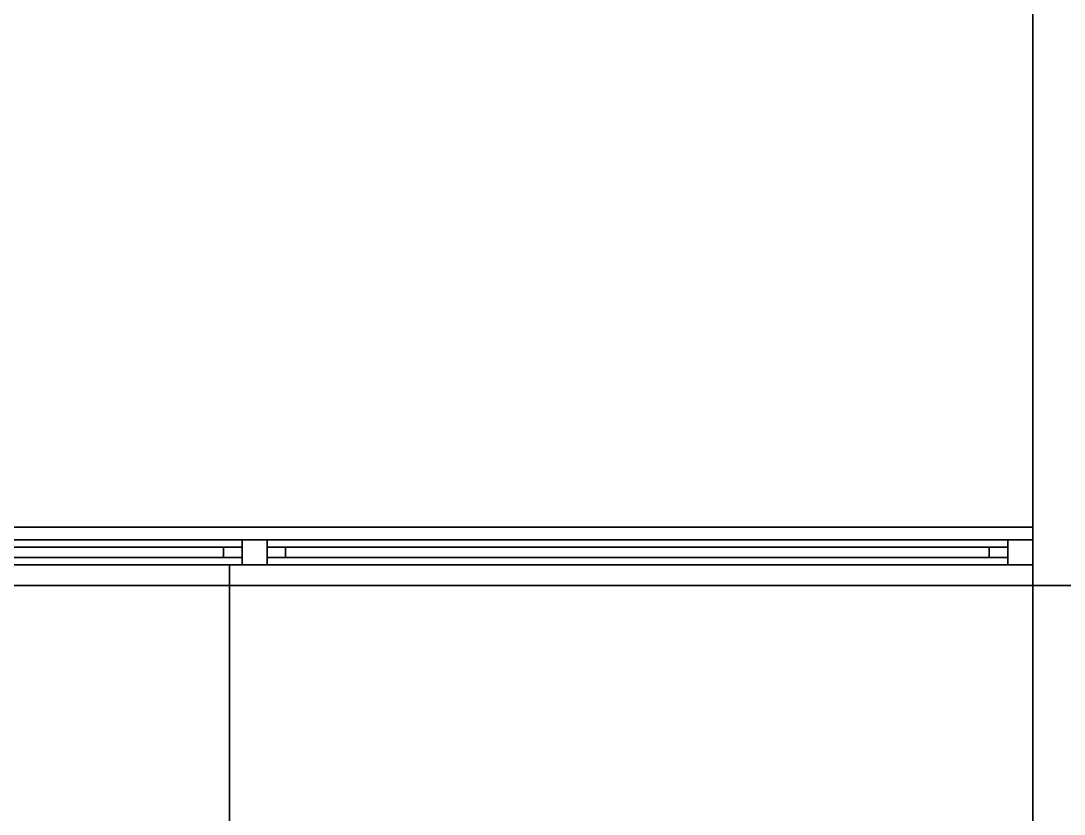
# Model space of a CAD drawing. Header units: millimetres. Extents: x -11 to 11, y -5.8 to 5.8.
# Drawn here: x -5.725 to -3.225, y -3.86 to -1.958 of the extents above; entities that cross this region are included whole.
import ezdxf

# ---------------------------------------------------------------- set-up
doc = ezdxf.new("R2010")
doc.units = ezdxf.units.MM
for name, color, linetype in [('copertura', 8, 'Continuous'), ('cordolo', 251, 'Continuous'), ('cromato', 251, 'Continuous'), ('frangivento', 7, 'Continuous'), ('parete', 254, 'Continuous'), ('parete_bianca', 7, 'Continuous'), ('pavimento', 7, 'Continuous'), ('pavimento_balcone', 254, 'Continuous'), ('pavimento_pt', 7, 'Continuous'), ('rolf', 254, 'Continuous'), ('solaio', 7, 'Continuous'), ('vetro', 249, 'Continuous')]:
    doc.layers.add(name, color=color, linetype=linetype)

msp = doc.modelspace()

# ---------------------------------------------------------------- linework, layer by layer
at = {"layer": 'copertura'}
msp.add_3dface([(-11, -0.0125, 6.3), (-11, -4.2625, 6.3), (0, -4.2625, 6.3), (0, -0.0125, 6.3)], dxfattribs=at)
at = {"layer": 'cordolo'}
for points in [[(-10.7, -3.3125), (-10.7, -3.2625), (-3.3, -3.2625), (-3.3, -3.3125)], [(-3.3, -3.3125, 0.05), (-3.3, -3.2625, 0.05), (-10.7, -3.2625, 0.05), (-10.7, -3.3125, 0.05)], [(-3.3, -3.2625), (-10.7, -3.2625), (-10.7, -3.2625, 0.05), (-3.3, -3.2625, 0.05)], [(-3.3, -3.3125), (-3.3, -3.2625), (-3.3, -3.2625, 0.05), (-3.3, -3.3125, 0.05)], [(-10.7, -3.3125, 0.05), (-3.3, -3.3125, 0.05), (-3.3, -3.3125), (-10.7, -3.3125)]]:
    msp.add_3dface(points, dxfattribs=at)
at = {"layer": 'cromato'}
for points in [[(-5.195, -3.2625), (-5.195, -3.2025), (-5.135, -3.2025), (-5.135, -3.2625)], [(-5.135, -3.2625, 2.7), (-5.135, -3.2025, 2.7), (-5.195, -3.2025, 2.7), (-5.195, -3.2625, 2.7)], [(-5.135, -3.2025), (-5.195, -3.2025), (-5.195, -3.2025, 2.7), (-5.135, -3.2025, 2.7)], [(-5.195, -3.2025), (-5.195, -3.2625), (-5.195, -3.2625, 2.7), (-5.195, -3.2025, 2.7)], [(-5.195, -3.2625, 3), (-5.195, -3.2025, 3), (-5.135, -3.2025, 3), (-5.135, -3.2625, 3)], [(-5.135, -3.2625, 5.7), (-5.135, -3.2025, 5.7), (-5.195, -3.2025, 5.7), (-5.195, -3.2625, 5.7)], [(-5.135, -3.2025, 3), (-5.195, -3.2025, 3), (-5.195, -3.2025, 5.7), (-5.135, -3.2025, 5.7)], [(-5.195, -3.2025, 3), (-5.195, -3.2625, 3), (-5.195, -3.2625, 5.7), (-5.195, -3.2025, 5.7)], [(-5.135, -3.2625), (-5.135, -3.2025), (-5.135, -3.2025, 2.7), (-5.135, -3.2625, 2.7)], [(-5.135, -3.2625, 3), (-5.135, -3.2025, 3), (-5.135, -3.2025, 5.7), (-5.135, -3.2625, 5.7)], [(-3.36, -3.2625), (-3.36, -3.2025), (-3.3, -3.2025), (-3.3, -3.2625)], [(-3.3, -3.2625, 2.7), (-3.3, -3.2025, 2.7), (-3.36, -3.2025, 2.7), (-3.36, -3.2625, 2.7)], [(-3.3, -3.2025), (-3.36, -3.2025), (-3.36, -3.2025, 2.7), (-3.3, -3.2025, 2.7)], [(-3.36, -3.2025), (-3.36, -3.2625), (-3.36, -3.2625, 2.7), (-3.36, -3.2025, 2.7)], [(-3.36, -3.2625, 3), (-3.36, -3.2025, 3), (-3.3, -3.2025, 3), (-3.3, -3.2625, 3)], [(-3.3, -3.2625, 5.7), (-3.3, -3.2025, 5.7), (-3.36, -3.2025, 5.7), (-3.36, -3.2625, 5.7)], [(-3.3, -3.2025, 3), (-3.36, -3.2025, 3), (-3.36, -3.2025, 5.7), (-3.3, -3.2025, 5.7)], [(-3.36, -3.2025, 3), (-3.36, -3.2625, 3), (-3.36, -3.2625, 5.7), (-3.36, -3.2025, 5.7)], [(-3.3, -3.2625), (-3.3, -3.2025), (-3.3, -3.2025, 2.7), (-3.3, -3.2625, 2.7)], [(-3.3, -3.2625, 3), (-3.3, -3.2025, 3), (-3.3, -3.2025, 5.7), (-3.3, -3.2625, 5.7)], [(-5.195, -3.2625, 2.7), (-5.135, -3.2625, 2.7), (-5.135, -3.2625), (-5.195, -3.2625)], [(-5.195, -3.2625, 5.7), (-5.135, -3.2625, 5.7), (-5.135, -3.2625, 3), (-5.195, -3.2625, 3)], [(-3.36, -3.2625, 2.7), (-3.3, -3.2625, 2.7), (-3.3, -3.2625), (-3.36, -3.2625)], [(-3.36, -3.2625, 5.7), (-3.3, -3.2625, 5.7), (-3.3, -3.2625, 3), (-3.36, -3.2625, 3)]]:
    msp.add_3dface(points, dxfattribs=at)
at = {"layer": 'frangivento'}
for points in [[(-6.97, -3.22, 0.2025), (-6.97, -3.22, 0.27), (-5.195, -3.22, 0.27), (-5.195, -3.22, 0.2025)], [(-6.97, -3.245, 0.27), (-5.195, -3.245, 0.27), (-5.195, -3.22, 0.27), (-6.97, -3.22, 0.27)], [(-5.195, -3.245, 0.2025), (-6.97, -3.245, 0.2025), (-6.97, -3.22, 0.2025), (-5.195, -3.22, 0.2025)], [(-6.97, -3.22, 0.405), (-6.97, -3.22, 0.4725), (-5.195, -3.22, 0.4725), (-5.195, -3.22, 0.405)], [(-6.97, -3.245, 0.4725), (-5.195, -3.245, 0.4725), (-5.195, -3.22, 0.4725), (-6.97, -3.22, 0.4725)], [(-5.195, -3.245, 0.405), (-6.97, -3.245, 0.405), (-6.97, -3.22, 0.405), (-5.195, -3.22, 0.405)], [(-6.97, -3.22, 0.6075), (-6.97, -3.22, 0.675), (-5.195, -3.22, 0.675), (-5.195, -3.22, 0.6075)], [(-6.97, -3.245, 0.675), (-5.195, -3.245, 0.675), (-5.195, -3.22, 0.675), (-6.97, -3.22, 0.675)], [(-5.195, -3.245, 0.6075), (-6.97, -3.245, 0.6075), (-6.97, -3.22, 0.6075), (-5.195, -3.22, 0.6075)], [(-6.97, -3.22, 0.81), (-6.97, -3.22, 0.8775), (-5.195, -3.22, 0.8775), (-5.195, -3.22, 0.81)], [(-6.97, -3.245, 0.8775), (-5.195, -3.245, 0.8775), (-5.195, -3.22, 0.8775), (-6.97, -3.22, 0.8775)], [(-5.195, -3.245, 0.81), (-6.97, -3.245, 0.81), (-6.97, -3.22, 0.81), (-5.195, -3.22, 0.81)], [(-6.97, -3.22, 1.0125), (-6.97, -3.22, 1.08), (-5.195, -3.22, 1.08), (-5.195, -3.22, 1.0125)], [(-6.97, -3.245, 1.08), (-5.195, -3.245, 1.08), (-5.195, -3.22, 1.08), (-6.97, -3.22, 1.08)], [(-5.195, -3.245, 1.0125), (-6.97, -3.245, 1.0125), (-6.97, -3.22, 1.0125), (-5.195, -3.22, 1.0125)], [(-6.97, -3.22, 1.215), (-6.97, -3.22, 1.2825), (-5.195, -3.22, 1.2825), (-5.195, -3.22, 1.215)], [(-6.97, -3.245, 1.2825), (-5.195, -3.245, 1.2825), (-5.195, -3.22, 1.2825), (-6.97, -3.22, 1.2825)], [(-5.195, -3.245, 1.215), (-6.97, -3.245, 1.215), (-6.97, -3.22, 1.215), (-5.195, -3.22, 1.215)], [(-6.97, -3.22, 1.4175), (-6.97, -3.22, 1.485), (-5.195, -3.22, 1.485), (-5.195, -3.22, 1.4175)], [(-6.97, -3.245, 1.485), (-5.195, -3.245, 1.485), (-5.195, -3.22, 1.485), (-6.97, -3.22, 1.485)], [(-5.195, -3.245, 1.4175), (-6.97, -3.245, 1.4175), (-6.97, -3.22, 1.4175), (-5.195, -3.22, 1.4175)], [(-6.97, -3.22, 1.62), (-6.97, -3.22, 1.6875), (-5.195, -3.22, 1.6875), (-5.195, -3.22, 1.62)], [(-6.97, -3.245, 1.6875), (-5.195, -3.245, 1.6875), (-5.195, -3.22, 1.6875), (-6.97, -3.22, 1.6875)], [(-5.195, -3.245, 1.62), (-6.97, -3.245, 1.62), (-6.97, -3.22, 1.62), (-5.195, -3.22, 1.62)], [(-6.97, -3.22, 1.8225), (-6.97, -3.22, 1.89), (-5.195, -3.22, 1.89), (-5.195, -3.22, 1.8225)], [(-6.97, -3.245, 1.89), (-5.195, -3.245, 1.89), (-5.195, -3.22, 1.89), (-6.97, -3.22, 1.89)], [(-5.195, -3.245, 1.8225), (-6.97, -3.245, 1.8225), (-6.97, -3.22, 1.8225), (-5.195, -3.22, 1.8225)], [(-6.97, -3.22, 2.025), (-6.97, -3.22, 2.0925), (-5.195, -3.22, 2.0925), (-5.195, -3.22, 2.025)], [(-6.97, -3.245, 2.0925), (-5.195, -3.245, 2.0925), (-5.195, -3.22, 2.0925), (-6.97, -3.22, 2.0925)], [(-5.195, -3.245, 2.025), (-6.97, -3.245, 2.025), (-6.97, -3.22, 2.025), (-5.195, -3.22, 2.025)], [(-6.97, -3.22, 2.2275), (-6.97, -3.22, 2.295), (-5.195, -3.22, 2.295), (-5.195, -3.22, 2.2275)], [(-6.97, -3.245, 2.295), (-5.195, -3.245, 2.295), (-5.195, -3.22, 2.295), (-6.97, -3.22, 2.295)], [(-5.195, -3.245, 2.2275), (-6.97, -3.245, 2.2275), (-6.97, -3.22, 2.2275), (-5.195, -3.22, 2.2275)], [(-6.97, -3.22, 2.43), (-6.97, -3.22, 2.4975), (-5.195, -3.22, 2.4975), (-5.195, -3.22, 2.43)], [(-6.97, -3.245, 2.4975), (-5.195, -3.245, 2.4975), (-5.195, -3.22, 2.4975), (-6.97, -3.22, 2.4975)], [(-5.195, -3.245, 2.43), (-6.97, -3.245, 2.43), (-6.97, -3.22, 2.43), (-5.195, -3.22, 2.43)], [(-6.97, -3.22, 2.6325), (-6.97, -3.22, 2.7), (-5.195, -3.22, 2.7), (-5.195, -3.22, 2.6325)], [(-6.97, -3.245, 2.7), (-5.195, -3.245, 2.7), (-5.195, -3.22, 2.7), (-6.97, -3.22, 2.7)], [(-5.195, -3.245, 2.6325), (-6.97, -3.245, 2.6325), (-6.97, -3.22, 2.6325), (-5.195, -3.22, 2.6325)], [(-5.2394, -3.22), (-5.2394, -3.22, 2.7), (-5.195, -3.22, 2.7), (-5.195, -3.22)], [(-5.2394, -3.245), (-5.2394, -3.245, 2.7), (-5.2394, -3.22, 2.7), (-5.2394, -3.22)], [(-5.2394, -3.245, 2.7), (-5.195, -3.245, 2.7), (-5.195, -3.22, 2.7), (-5.2394, -3.22, 2.7)], [(-5.195, -3.245), (-5.2394, -3.245), (-5.2394, -3.22), (-5.195, -3.22)], [(-5.2394, -3.245), (-5.2394, -3.245), (-5.2394, -3.22)], [(-5.195, -3.245, 0.27), (-5.195, -3.245, 0.2025), (-5.195, -3.22, 0.2025), (-5.195, -3.22, 0.27)], [(-5.195, -3.245, 0.4725), (-5.195, -3.245, 0.405), (-5.195, -3.22, 0.405), (-5.195, -3.22, 0.4725)], [(-5.195, -3.245, 0.675), (-5.195, -3.245, 0.6075), (-5.195, -3.22, 0.6075), (-5.195, -3.22, 0.675)], [(-5.195, -3.245, 0.8775), (-5.195, -3.245, 0.81), (-5.195, -3.22, 0.81), (-5.195, -3.22, 0.8775)], [(-5.195, -3.245, 1.08), (-5.195, -3.245, 1.0125), (-5.195, -3.22, 1.0125), (-5.195, -3.22, 1.08)], [(-5.195, -3.245, 1.2825), (-5.195, -3.245, 1.215), (-5.195, -3.22, 1.215), (-5.195, -3.22, 1.2825)], [(-5.195, -3.245, 1.485), (-5.195, -3.245, 1.4175), (-5.195, -3.22, 1.4175), (-5.195, -3.22, 1.485)], [(-5.195, -3.245, 1.6875), (-5.195, -3.245, 1.62), (-5.195, -3.22, 1.62), (-5.195, -3.22, 1.6875)], [(-5.195, -3.245, 1.89), (-5.195, -3.245, 1.8225), (-5.195, -3.22, 1.8225), (-5.195, -3.22, 1.89)], [(-5.195, -3.245, 2.0925), (-5.195, -3.245, 2.025), (-5.195, -3.22, 2.025), (-5.195, -3.22, 2.0925)], [(-5.195, -3.245, 2.295), (-5.195, -3.245, 2.2275), (-5.195, -3.22, 2.2275), (-5.195, -3.22, 2.295)], [(-5.195, -3.245, 2.4975), (-5.195, -3.245, 2.43), (-5.195, -3.22, 2.43), (-5.195, -3.22, 2.4975)], [(-5.195, -3.245, 2.7), (-5.195, -3.245, 2.6325), (-5.195, -3.22, 2.6325), (-5.195, -3.22, 2.7)], [(-5.195, -3.245, 2.7), (-5.195, -3.245), (-5.195, -3.22), (-5.195, -3.22, 2.7)], [(-5.135, -3.22, 3.2025), (-5.135, -3.22, 3.27), (-3.36, -3.22, 3.27), (-3.36, -3.22, 3.2025)], [(-5.135, -3.245, 3.2025), (-5.135, -3.245, 3.27), (-5.135, -3.22, 3.27), (-5.135, -3.22, 3.2025)], [(-5.135, -3.245, 3.27), (-3.36, -3.245, 3.27), (-3.36, -3.22, 3.27), (-5.135, -3.22, 3.27)], [(-3.36, -3.245, 3.2025), (-5.135, -3.245, 3.2025), (-5.135, -3.22, 3.2025), (-3.36, -3.22, 3.2025)], [(-5.135, -3.22, 3.405), (-5.135, -3.22, 3.4725), (-3.36, -3.22, 3.4725), (-3.36, -3.22, 3.405)], [(-5.135, -3.245, 3.405), (-5.135, -3.245, 3.4725), (-5.135, -3.22, 3.4725), (-5.135, -3.22, 3.405)], [(-5.135, -3.245, 3.4725), (-3.36, -3.245, 3.4725), (-3.36, -3.22, 3.4725), (-5.135, -3.22, 3.4725)], [(-3.36, -3.245, 3.405), (-5.135, -3.245, 3.405), (-5.135, -3.22, 3.405), (-3.36, -3.22, 3.405)], [(-5.135, -3.22, 3.6075), (-5.135, -3.22, 3.675), (-3.36, -3.22, 3.675), (-3.36, -3.22, 3.6075)], [(-5.135, -3.245, 3.6075), (-5.135, -3.245, 3.675), (-5.135, -3.22, 3.675), (-5.135, -3.22, 3.6075)], [(-5.135, -3.245, 3.675), (-3.36, -3.245, 3.675), (-3.36, -3.22, 3.675), (-5.135, -3.22, 3.675)], [(-3.36, -3.245, 3.6075), (-5.135, -3.245, 3.6075), (-5.135, -3.22, 3.6075), (-3.36, -3.22, 3.6075)], [(-5.135, -3.22, 3.81), (-5.135, -3.22, 3.8775), (-3.36, -3.22, 3.8775), (-3.36, -3.22, 3.81)], [(-5.135, -3.245, 3.81), (-5.135, -3.245, 3.8775), (-5.135, -3.22, 3.8775), (-5.135, -3.22, 3.81)], [(-5.135, -3.245, 3.8775), (-3.36, -3.245, 3.8775), (-3.36, -3.22, 3.8775), (-5.135, -3.22, 3.8775)], [(-3.36, -3.245, 3.81), (-5.135, -3.245, 3.81), (-5.135, -3.22, 3.81), (-3.36, -3.22, 3.81)], [(-5.135, -3.22, 4.0125), (-5.135, -3.22, 4.08), (-3.36, -3.22, 4.08), (-3.36, -3.22, 4.0125)], [(-5.135, -3.245, 4.0125), (-5.135, -3.245, 4.08), (-5.135, -3.22, 4.08), (-5.135, -3.22, 4.0125)], [(-5.135, -3.245, 4.08), (-3.36, -3.245, 4.08), (-3.36, -3.22, 4.08), (-5.135, -3.22, 4.08)], [(-3.36, -3.245, 4.0125), (-5.135, -3.245, 4.0125), (-5.135, -3.22, 4.0125), (-3.36, -3.22, 4.0125)], [(-5.135, -3.22, 4.215), (-5.135, -3.22, 4.2825), (-3.36, -3.22, 4.2825), (-3.36, -3.22, 4.215)], [(-5.135, -3.245, 4.215), (-5.135, -3.245, 4.2825), (-5.135, -3.22, 4.2825), (-5.135, -3.22, 4.215)], [(-5.135, -3.245, 4.2825), (-3.36, -3.245, 4.2825), (-3.36, -3.22, 4.2825), (-5.135, -3.22, 4.2825)], [(-3.36, -3.245, 4.215), (-5.135, -3.245, 4.215), (-5.135, -3.22, 4.215), (-3.36, -3.22, 4.215)], [(-5.135, -3.22, 4.4175), (-5.135, -3.22, 4.485), (-3.36, -3.22, 4.485), (-3.36, -3.22, 4.4175)], [(-5.135, -3.245, 4.4175), (-5.135, -3.245, 4.485), (-5.135, -3.22, 4.485), (-5.135, -3.22, 4.4175)], [(-5.135, -3.245, 4.485), (-3.36, -3.245, 4.485), (-3.36, -3.22, 4.485), (-5.135, -3.22, 4.485)], [(-3.36, -3.245, 4.4175), (-5.135, -3.245, 4.4175), (-5.135, -3.22, 4.4175), (-3.36, -3.22, 4.4175)], [(-5.135, -3.22, 4.62), (-5.135, -3.22, 4.6875), (-3.36, -3.22, 4.6875), (-3.36, -3.22, 4.62)], [(-5.135, -3.245, 4.62), (-5.135, -3.245, 4.6875), (-5.135, -3.22, 4.6875), (-5.135, -3.22, 4.62)], [(-5.135, -3.245, 4.6875), (-3.36, -3.245, 4.6875), (-3.36, -3.22, 4.6875), (-5.135, -3.22, 4.6875)], [(-3.36, -3.245, 4.62), (-5.135, -3.245, 4.62), (-5.135, -3.22, 4.62), (-3.36, -3.22, 4.62)], [(-5.135, -3.22, 4.8225), (-5.135, -3.22, 4.89), (-3.36, -3.22, 4.89), (-3.36, -3.22, 4.8225)], [(-5.135, -3.245, 4.8225), (-5.135, -3.245, 4.89), (-5.135, -3.22, 4.89), (-5.135, -3.22, 4.8225)], [(-5.135, -3.245, 4.89), (-3.36, -3.245, 4.89), (-3.36, -3.22, 4.89), (-5.135, -3.22, 4.89)], [(-3.36, -3.245, 4.8225), (-5.135, -3.245, 4.8225), (-5.135, -3.22, 4.8225), (-3.36, -3.22, 4.8225)], [(-5.135, -3.22, 5.025), (-5.135, -3.22, 5.0925), (-3.36, -3.22, 5.0925), (-3.36, -3.22, 5.025)], [(-5.135, -3.245, 5.025), (-5.135, -3.245, 5.0925), (-5.135, -3.22, 5.0925), (-5.135, -3.22, 5.025)], [(-5.135, -3.245, 5.0925), (-3.36, -3.245, 5.0925), (-3.36, -3.22, 5.0925), (-5.135, -3.22, 5.0925)], [(-3.36, -3.245, 5.025), (-5.135, -3.245, 5.025), (-5.135, -3.22, 5.025), (-3.36, -3.22, 5.025)], [(-5.135, -3.22, 5.2275), (-5.135, -3.22, 5.295), (-3.36, -3.22, 5.295), (-3.36, -3.22, 5.2275)], [(-5.135, -3.245, 5.2275), (-5.135, -3.245, 5.295), (-5.135, -3.22, 5.295), (-5.135, -3.22, 5.2275)], [(-5.135, -3.245, 5.295), (-3.36, -3.245, 5.295), (-3.36, -3.22, 5.295), (-5.135, -3.22, 5.295)], [(-3.36, -3.245, 5.2275), (-5.135, -3.245, 5.2275), (-5.135, -3.22, 5.2275), (-3.36, -3.22, 5.2275)], [(-5.135, -3.22, 5.43), (-5.135, -3.22, 5.4975), (-3.36, -3.22, 5.4975), (-3.36, -3.22, 5.43)], [(-5.135, -3.245, 5.43), (-5.135, -3.245, 5.4975), (-5.135, -3.22, 5.4975), (-5.135, -3.22, 5.43)], [(-5.135, -3.245, 5.4975), (-3.36, -3.245, 5.4975), (-3.36, -3.22, 5.4975), (-5.135, -3.22, 5.4975)], [(-3.36, -3.245, 5.43), (-5.135, -3.245, 5.43), (-5.135, -3.22, 5.43), (-3.36, -3.22, 5.43)], [(-5.135, -3.22, 5.6325), (-5.135, -3.22, 5.7), (-3.36, -3.22, 5.7), (-3.36, -3.22, 5.6325)], [(-5.135, -3.245, 5.6325), (-5.135, -3.245, 5.7), (-5.135, -3.22, 5.7), (-5.135, -3.22, 5.6325)], [(-5.135, -3.245, 5.7), (-3.36, -3.245, 5.7), (-3.36, -3.22, 5.7), (-5.135, -3.22, 5.7)], [(-3.36, -3.245, 5.6325), (-5.135, -3.245, 5.6325), (-5.135, -3.22, 5.6325), (-3.36, -3.22, 5.6325)], [(-5.135, -3.22, 3), (-5.135, -3.22, 5.7), (-5.0906, -3.22, 5.7), (-5.0906, -3.22, 3)], [(-5.135, -3.245, 3), (-5.135, -3.245, 5.7), (-5.135, -3.22, 5.7), (-5.135, -3.22, 3)], [(-5.135, -3.245, 5.7), (-5.0906, -3.245, 5.7), (-5.0906, -3.22, 5.7), (-5.135, -3.22, 5.7)], [(-5.0906, -3.245, 3), (-5.135, -3.245, 3), (-5.135, -3.22, 3), (-5.0906, -3.22, 3)], [(-5.135, -3.245, 3), (-5.135, -3.245, 3), (-5.135, -3.22, 3)], [(-5.0906, -3.245, 5.7), (-5.0906, -3.245, 3), (-5.0906, -3.22, 3), (-5.0906, -3.22, 5.7)], [(-3.4044, -3.22, 3), (-3.4044, -3.22, 5.7), (-3.36, -3.22, 5.7), (-3.36, -3.22, 3)], [(-3.4044, -3.245, 3), (-3.4044, -3.245, 5.7), (-3.4044, -3.22, 5.7), (-3.4044, -3.22, 3)], [(-3.4044, -3.245, 5.7), (-3.36, -3.245, 5.7), (-3.36, -3.22, 5.7), (-3.4044, -3.22, 5.7)], [(-3.36, -3.245, 3), (-3.4044, -3.245, 3), (-3.4044, -3.22, 3), (-3.36, -3.22, 3)], [(-3.4044, -3.245, 3), (-3.4044, -3.245, 3), (-3.4044, -3.22, 3)], [(-3.36, -3.245, 3.27), (-3.36, -3.245, 3.2025), (-3.36, -3.22, 3.2025), (-3.36, -3.22, 3.27)], [(-3.36, -3.245, 3.4725), (-3.36, -3.245, 3.405), (-3.36, -3.22, 3.405), (-3.36, -3.22, 3.4725)], [(-3.36, -3.245, 3.675), (-3.36, -3.245, 3.6075), (-3.36, -3.22, 3.6075), (-3.36, -3.22, 3.675)], [(-3.36, -3.245, 3.8775), (-3.36, -3.245, 3.81), (-3.36, -3.22, 3.81), (-3.36, -3.22, 3.8775)], [(-3.36, -3.245, 4.08), (-3.36, -3.245, 4.0125), (-3.36, -3.22, 4.0125), (-3.36, -3.22, 4.08)], [(-3.36, -3.245, 4.2825), (-3.36, -3.245, 4.215), (-3.36, -3.22, 4.215), (-3.36, -3.22, 4.2825)], [(-3.36, -3.245, 4.485), (-3.36, -3.245, 4.4175), (-3.36, -3.22, 4.4175), (-3.36, -3.22, 4.485)], [(-3.36, -3.245, 4.6875), (-3.36, -3.245, 4.62), (-3.36, -3.22, 4.62), (-3.36, -3.22, 4.6875)], [(-3.36, -3.245, 4.89), (-3.36, -3.245, 4.8225), (-3.36, -3.22, 4.8225), (-3.36, -3.22, 4.89)], [(-3.36, -3.245, 5.0925), (-3.36, -3.245, 5.025), (-3.36, -3.22, 5.025), (-3.36, -3.22, 5.0925)], [(-3.36, -3.245, 5.295), (-3.36, -3.245, 5.2275), (-3.36, -3.22, 5.2275), (-3.36, -3.22, 5.295)], [(-3.36, -3.245, 5.4975), (-3.36, -3.245, 5.43), (-3.36, -3.22, 5.43), (-3.36, -3.22, 5.4975)], [(-3.36, -3.245, 5.7), (-3.36, -3.245, 5.6325), (-3.36, -3.22, 5.6325), (-3.36, -3.22, 5.7)], [(-3.36, -3.245, 5.7), (-3.36, -3.245, 3), (-3.36, -3.22, 3), (-3.36, -3.22, 5.7)], [(-6.97, -3.245, 0.2025), (-6.97, -3.245, 0.27), (-5.195, -3.245, 0.27), (-5.195, -3.245, 0.2025)], [(-6.97, -3.245, 0.405), (-6.97, -3.245, 0.4725), (-5.195, -3.245, 0.4725), (-5.195, -3.245, 0.405)], [(-6.97, -3.245, 0.6075), (-6.97, -3.245, 0.675), (-5.195, -3.245, 0.675), (-5.195, -3.245, 0.6075)], [(-6.97, -3.245, 0.81), (-6.97, -3.245, 0.8775), (-5.195, -3.245, 0.8775), (-5.195, -3.245, 0.81)], [(-6.97, -3.245, 1.0125), (-6.97, -3.245, 1.08), (-5.195, -3.245, 1.08), (-5.195, -3.245, 1.0125)], [(-6.97, -3.245, 1.215), (-6.97, -3.245, 1.2825), (-5.195, -3.245, 1.2825), (-5.195, -3.245, 1.215)], [(-6.97, -3.245, 1.4175), (-6.97, -3.245, 1.485), (-5.195, -3.245, 1.485), (-5.195, -3.245, 1.4175)], [(-6.97, -3.245, 1.62), (-6.97, -3.245, 1.6875), (-5.195, -3.245, 1.6875), (-5.195, -3.245, 1.62)], [(-6.97, -3.245, 1.8225), (-6.97, -3.245, 1.89), (-5.195, -3.245, 1.89), (-5.195, -3.245, 1.8225)], [(-6.97, -3.245, 2.025), (-6.97, -3.245, 2.0925), (-5.195, -3.245, 2.0925), (-5.195, -3.245, 2.025)], [(-6.97, -3.245, 2.2275), (-6.97, -3.245, 2.295), (-5.195, -3.245, 2.295), (-5.195, -3.245, 2.2275)], [(-6.97, -3.245, 2.43), (-6.97, -3.245, 2.4975), (-5.195, -3.245, 2.4975), (-5.195, -3.245, 2.43)], [(-6.97, -3.245, 2.6325), (-6.97, -3.245, 2.7), (-5.195, -3.245, 2.7), (-5.195, -3.245, 2.6325)], [(-5.2394, -3.245), (-5.2394, -3.245, 2.7), (-5.195, -3.245, 2.7), (-5.195, -3.245)], [(-5.135, -3.245, 3.2025), (-5.135, -3.245, 3.27), (-3.36, -3.245, 3.27), (-3.36, -3.245, 3.2025)], [(-5.135, -3.245, 3.405), (-5.135, -3.245, 3.4725), (-3.36, -3.245, 3.4725), (-3.36, -3.245, 3.405)], [(-5.135, -3.245, 3.6075), (-5.135, -3.245, 3.675), (-3.36, -3.245, 3.675), (-3.36, -3.245, 3.6075)], [(-5.135, -3.245, 3.81), (-5.135, -3.245, 3.8775), (-3.36, -3.245, 3.8775), (-3.36, -3.245, 3.81)], [(-5.135, -3.245, 4.0125), (-5.135, -3.245, 4.08), (-3.36, -3.245, 4.08), (-3.36, -3.245, 4.0125)], [(-5.135, -3.245, 4.215), (-5.135, -3.245, 4.2825), (-3.36, -3.245, 4.2825), (-3.36, -3.245, 4.215)], [(-5.135, -3.245, 4.4175), (-5.135, -3.245, 4.485), (-3.36, -3.245, 4.485), (-3.36, -3.245, 4.4175)], [(-5.135, -3.245, 4.62), (-5.135, -3.245, 4.6875), (-3.36, -3.245, 4.6875), (-3.36, -3.245, 4.62)], [(-5.135, -3.245, 4.8225), (-5.135, -3.245, 4.89), (-3.36, -3.245, 4.89), (-3.36, -3.245, 4.8225)], [(-5.135, -3.245, 5.025), (-5.135, -3.245, 5.0925), (-3.36, -3.245, 5.0925), (-3.36, -3.245, 5.025)], [(-5.135, -3.245, 5.2275), (-5.135, -3.245, 5.295), (-3.36, -3.245, 5.295), (-3.36, -3.245, 5.2275)], [(-5.135, -3.245, 5.43), (-5.135, -3.245, 5.4975), (-3.36, -3.245, 5.4975), (-3.36, -3.245, 5.43)], [(-5.135, -3.245, 5.6325), (-5.135, -3.245, 5.7), (-3.36, -3.245, 5.7), (-3.36, -3.245, 5.6325)], [(-5.135, -3.245, 3), (-5.135, -3.245, 5.7), (-5.0906, -3.245, 5.7), (-5.0906, -3.245, 3)], [(-3.4044, -3.245, 3), (-3.4044, -3.245, 5.7), (-3.36, -3.245, 5.7), (-3.36, -3.245, 3)]]:
    msp.add_3dface(points, dxfattribs=at)
at = {"layer": 'parete'}
for points in [[(-3.3, -3.3125, 5.8), (-3.3, -4.5375, 5.8), (-3.15, -4.5375, 5.8), (-3.15, -3.3125, 5.8)], [(-3.3, -3.3125, 5.8), (-3.3, -4.5375, 5.8), (-3.3, -4.5375, 2.9), (-3.3, -3.3125, 2.9)], [(-3.3, -3.3125, 2.9), (-3.3, -4.5375, 2.9), (-3.3, -4.5375), (-3.3, -3.3125)], [(-3.3, -3.3125), (-3.3, -4.5375), (-3.15, -4.5375), (-3.15, -3.3125)]]:
    msp.add_3dface(points, dxfattribs=at)
at = {"layer": 'parete_bianca'}
for points in [[(-3.3, -0.7772, 5.8), (-3.3, -3.3125, 5.8), (-3, -3.3125, 5.8), (-3, -0.7772, 5.8)], [(-3.3, -0.7772, 5.8), (-3.3, -3.3125, 5.8), (-3.3, -3.3125), (-3.3, -0.7772)], [(-3.3, -0.7772), (-3.3, -3.3125), (-3, -3.3125), (-3, -0.7772)], [(-3.3, -3.3125, 5.8), (-3, -3.3125, 5.8), (-3, -3.3125), (-3.3, -3.3125)]]:
    msp.add_3dface(points, dxfattribs=at)
at = {"layer": 'pavimento'}
for points in [[(-3.3, -3.2625), (-3.3, -0.7625), (-7, -0.7625), (-7, -3.2625)], [(-3.3, -3.2625, 3), (-3.3, -0.7625, 3), (-7, -0.7625, 3), (-7, -3.2625, 3)]]:
    msp.add_3dface(points, dxfattribs=at)
at = {"layer": 'pavimento_balcone'}
msp.add_3dface([(-10.7, -3.2625, 3), (-10.7, -5.7625, 3), (-3.3, -5.7625, 3), (-3.3, -3.2625, 3)], dxfattribs=at)
at = {"layer": 'pavimento_pt'}
for points in [[(-5.225, -4.5125), (-7.15, -4.5125), (-7.15, -3.2625), (-5.225, -3.2625)], [(-3.3, -4.5125), (-5.225, -4.5125), (-5.225, -3.2625), (-3.3, -3.2625)]]:
    msp.add_3dface(points, dxfattribs=at)
at = {"layer": 'rolf'}
for points in [[(-10.7, -0.0125, 5.8), (-10.7, -4.2625, 5.8), (0, -4.2625, 5.8), (0, -0.0125, 5.8)], [(-7, -3.2625, 2.7), (-7, -0.7625, 2.7), (-3.3, -0.7625, 2.7), (-3.3, -3.2625, 2.7)], [(-3.3, -3.2625, 2.7), (-3.3, -4.5125, 2.7), (-7.15, -4.5125, 2.7), (-7.15, -3.2625, 2.7)]]:
    msp.add_3dface(points, dxfattribs=at)
at = {"layer": 'solaio'}
for points in [[(-3.3, -3.2625, 2.7), (-3.3, -0.7625, 2.7), (-3.3, -0.7625, 2.85), (-3.3, -3.2625, 2.85)], [(-3.3, -3.2625, 2.85), (-3.3, -0.7625, 2.85), (-3.3, -0.7625, 3), (-3.3, -3.2625, 3)], [(-7, -3.2625, 3), (-3.3, -3.2625, 3), (-3.3, -3.2625, 2.85), (-7, -3.2625, 2.85)], [(-7, -3.2625, 2.85), (-3.3, -3.2625, 2.85), (-3.3, -3.2625, 2.7), (-7, -3.2625, 2.7)]]:
    msp.add_3dface(points, dxfattribs=at)
at = {"layer": 'vetro'}
for points in [[(-10.7, -3.2025), (-10.7, -3.1725), (-3.3, -3.1725), (-3.3, -3.2025)], [(-3.3, -3.2025, 2.7), (-3.3, -3.1725, 2.7), (-10.7, -3.1725, 2.7), (-10.7, -3.2025, 2.7)], [(-3.3, -3.1725), (-10.7, -3.1725), (-10.7, -3.1725, 2.7), (-3.3, -3.1725, 2.7)], [(-10.7, -3.2025, 3), (-10.7, -3.1725, 3), (-3.3, -3.1725, 3), (-3.3, -3.2025, 3)], [(-3.3, -3.2025, 5.7), (-3.3, -3.1725, 5.7), (-10.7, -3.1725, 5.7), (-10.7, -3.2025, 5.7)], [(-3.3, -3.1725, 3), (-10.7, -3.1725, 3), (-10.7, -3.1725, 5.7), (-3.3, -3.1725, 5.7)], [(-3.3, -3.2025), (-3.3, -3.1725), (-3.3, -3.1725, 2.7), (-3.3, -3.2025, 2.7)], [(-3.3, -3.2025, 3), (-3.3, -3.1725, 3), (-3.3, -3.1725, 5.7), (-3.3, -3.2025, 5.7)], [(-10.7, -3.2025, 2.7), (-3.3, -3.2025, 2.7), (-3.3, -3.2025), (-10.7, -3.2025)], [(-10.7, -3.2025, 5.7), (-3.3, -3.2025, 5.7), (-3.3, -3.2025, 3), (-10.7, -3.2025, 3)]]:
    msp.add_3dface(points, dxfattribs=at)

doc.saveas('drawing.dxf')
